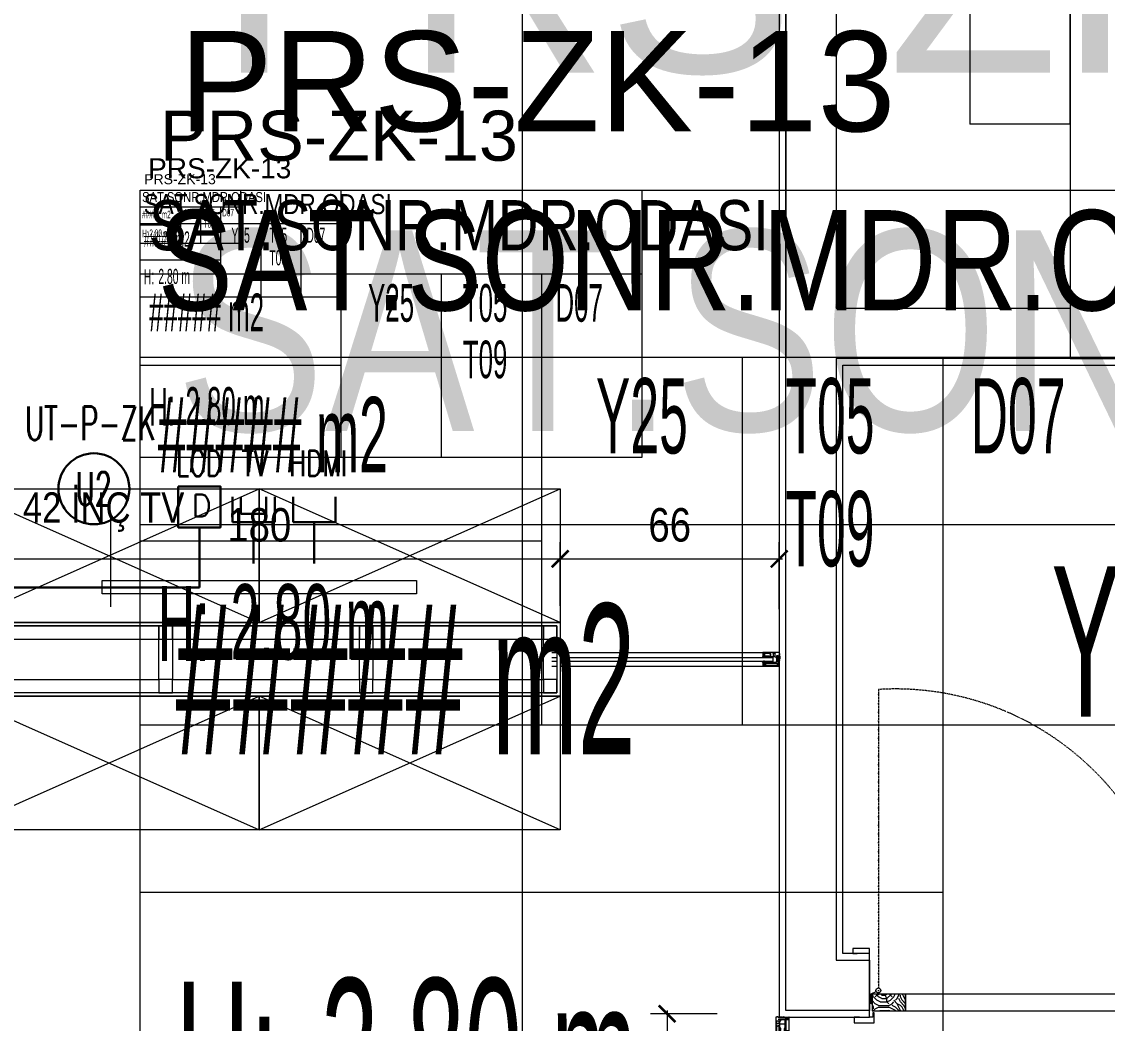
# Model space of a CAD drawing. Extents: x -9058 to 11890, y 0 to 6516.
# Drawn here: x 2561.5 to 2886.2, y 2707 to 3006.5 of the extents above; entities that cross this region are included whole.
import ezdxf
from ezdxf.enums import TextEntityAlignment as Align

# ---------------------------------------------------------------- set-up
doc = ezdxf.new("R2010")
doc.units = 0
doc.header["$MEASUREMENT"] = 0
doc.linetypes.add('DOT2', pattern=[0.125, 0, -0.125])
doc.linetypes.add('HIDDEN', pattern=[0.375, 0.25, -0.125])
doc.layers.get('0').update_dxf_attribs({"color": 9, "lineweight": 9})
for name, color, linetype, lineweight in [('00', 9, 'Continuous', 9), ('01', 9, 'Continuous', 9), ('05', 9, 'Continuous', 9), ('06D', 9, 'Continuous', 9), ('09', 9, 'Continuous', 9), ('10', 9, 'Continuous', 9), ('11', 9, 'Continuous', 9), ('12', 9, 'Continuous', 9), ('14', 9, 'Continuous', 9), ('15', 9, 'Continuous', 9), ('20', 9, 'DOT2', 9), ('21', 9, 'Continuous', 9), ('21_mahal200', 9, 'Continuous', 9), ('21_mahal200 @ 1', 9, 'Continuous', 9), ('21_mahal200 @ 10 (1)', 9, 'Continuous', 9), ('21_mahal200 @ 10 (2)', 9, 'Continuous', 9), ('21_mahal200 @ 2', 9, 'Continuous', 9), ('21_mahal200 @ 20', 9, 'Continuous', 9), ('21_mahal200 @ 5 (1)', 9, 'Continuous', 9), ('21_mahal200 @ 5 (2)', 9, 'Continuous', 9), ('40A', 9, 'Continuous', 9), ('E-DATA LCD EKRAN', 7, 'Continuous', 30), ('E-DATA PRİZİ (RJ45)', 7, 'Continuous', 30), ('E-KABLO', 7, 'Continuous', 30), ('E-YAZI', 7, 'Continuous', 30)]:
    doc.layers.add(name, color=color, linetype=linetype, lineweight=lineweight)
doc.styles.add('Arial', font='arial.ttf', dxfattribs={"height": 2.5})
doc.styles.add('E-YAZI', font='txttw.shx')
doc.styles.add('MuuM_TEXT-STANDART', font='ARIALN.TTF')
doc.dimstyles.new('MuuM_DIM50', dxfattribs={"dimscale": 5, "dimtxt": 2, "dimasz": 1, "dimexe": 1, "dimexo": 1, "dimgap": 1, "dimtad": 1, "dimdec": 1, "dimrnd": 1, "dimdsep": 46, "dimtxsty": 'MuuM_TEXT-STANDART', "dimblk": 'ARCHTICK', "dimcen": 0, "dimdle": 0.2, "dimclrd": 256, "dimclre": 256, "dimclrt": 256, "dimadec": 0, "dimazin": 0, "dimtfac": 5, "dimtdec": 1, "dimtix": 1, "dimtmove": 2, "dimatfit": 3, "dimldrblk": 'DOT', "dimfxl": 5, "dimfxlon": 1, "dimtolj": 1, "dimlwd": -1, "dimlwe": -1, "dimarcsym": 0})
pattern_1 = [(45, (3387.24087, 5075.93023), (0.0883883476, -0.0883883476), []), (315, (3387.24087, 5075.93023), (-0.0883883476, -0.0883883476), [])]

# ---------------------------------------------------------------- blocks, each defined once
blk = doc.blocks.new('profil')
at = {"layer": '10'}
h = blk.add_hatch(dxfattribs=at)
h.set_pattern_fill('NET', color=256, angle=495, style=0)
h.set_pattern_definition(pattern_1)
h.paths.add_polyline_path([(2783.08, 2903.22), (2783.02, 2903.22), (2782.98, 2903.33), (2782.98, 2903.38), (2783.01, 2903.38), (2783.01, 2903.5), (2782.72, 2903.5), (2782.72, 2903.38), (2782.75, 2903.38), (2782.71, 2903.22), (2782.62, 2903.23), (2782.45, 2902.86), (2782.56, 2902.86), (2782.56, 2902.9), (2782.72, 2903.1, 0.2599), (2782.8, 2902.86), (2783.04, 2902.86, 0.382682)])
h.paths.add_polyline_path([(2782.84, 2903.1), (2783.03, 2903.1, -2.16717)], flags=16)
h = blk.add_hatch(dxfattribs=at)
h.set_pattern_fill('NET', color=256, angle=495, style=0)
h.set_pattern_definition([(45, (3390.96807, 5084.14935), (0.0883883476, -0.0883883476), []), (315, (3390.96807, 5084.14935), (-0.0883883476, -0.0883883476), [])])
h.paths.add_polyline_path([(2784.25, 2903.18), (2784.25, 2902.86), (2783.21, 2902.86), (2783.21, 2903.18)])
h = blk.add_hatch(dxfattribs=at)
h.set_pattern_fill('NET', color=256, angle=495, style=0)
h.set_pattern_definition([(45, (3412.02047, 5081.69331), (0.0883883476, -0.0883883476), []), (315, (3412.02047, 5081.69331), (-0.0883883476, -0.0883883476), [])])
h.paths.add_polyline_path([(2787.7, 2903.43), (2787.7, 2902.36), (2787.52, 2902.36), (2787.52, 2903.43)])
h = blk.add_hatch(dxfattribs=at)
h.set_pattern_fill('NET', color=256, angle=495, style=0)
h.set_pattern_definition(pattern_1)
h.paths.add_polyline_path([(2783.08, 2901.46), (2783.02, 2901.46), (2782.98, 2901.35), (2782.98, 2901.3), (2783.01, 2901.3), (2783.01, 2901.18), (2782.72, 2901.18), (2782.72, 2901.3), (2782.75, 2901.3), (2782.71, 2901.46), (2782.62, 2901.45), (2782.45, 2901.82), (2782.56, 2901.82), (2782.56, 2901.78), (2782.72, 2901.59, -0.2599), (2782.8, 2901.82), (2783.04, 2901.82, -0.382682)])
h.paths.add_polyline_path([(2782.84, 2901.58), (2783.03, 2901.58, 2.16717)], flags=16)
h = blk.add_hatch(dxfattribs=at)
h.set_pattern_fill('NET', color=256, angle=495, style=0)
h.set_pattern_definition([(45, (3390.96807, 5077.64021), (0.0883883476, -0.0883883476), []), (315, (3390.96807, 5077.64021), (-0.0883883476, -0.0883883476), [])])
h.paths.add_polyline_path([(2784.25, 2901.82), (2784.25, 2901.53), (2783.21, 2901.53), (2783.21, 2901.82)])
for points in [[(2782.61, 2903.22), (2782.45, 2902.86)], [(2782.72, 2903.1), (2782.56, 2902.9), (2782.56, 2902.86)], [(2782.99, 2903.5), (2782.72, 2903.5)], [(2784.87, 2903.91), (2785.03, 2903.91), (2785.03, 2904.14), (2782.83, 2904.14), (2782.83, 2903.91), (2783.13, 2903.91), (2783.13, 2903.37), (2785.03, 2903.37)], [(2783.21, 2903.18), (2783.21, 2903.18), (2783.21, 2902.84)], [(2784.25, 2902.84), (2784.25, 2903.18)], [(2785.62, 2903.18), (2785.62, 2901.53)], [(2787.52, 2903.43), (2787.7, 2903.43), (2787.7, 2902.36)], [(2782.62, 2901.45), (2782.45, 2901.82)], [(2782.72, 2901.59), (2782.56, 2901.78), (2782.56, 2901.82)], [(2782.78, 2900.5), (2782.78, 2900.95), (2783.09, 2900.95), (2783.09, 2901.24), (2783.18, 2901.24), (2783.08, 2901.46), (2783.02, 2901.46), (2782.98, 2901.35), (2782.98, 2901.3), (2783.01, 2901.3), (2783.01, 2901.06), (2782.72, 2901.06), (2782.72, 2901.3), (2782.75, 2901.3), (2782.71, 2901.46), (2782.62, 2901.45), (2782.63, 2900.34), (2787.59, 2900.34)], [(2783.01, 2901.18), (2782.72, 2901.18)], [(2783.18, 2901.24), (2783.21, 2901.24), (2783.21, 2901.84)], [(2784.25, 2901.84), (2784.25, 2901.53)], [(2787.52, 2902.36), (2787.7, 2902.36)]]:
    blk.add_lwpolyline(points, dxfattribs=at)
for points in [[(2787.52, 2901.37), (2787.52, 2901.89), (2787.7, 2901.89), (2787.7, 2902.03), (2787.52, 2902.03), (2787.52, 2903.67), (2787.7, 2903.67), (2787.7, 2904.1), (2787.58, 2904.1), (2787.58, 2904.34), (2782.61, 2904.34), (2782.61, 2903.22), (2782.72, 2903.22), (2782.76, 2903.4), (2782.71, 2903.4), (2782.71, 2903.77), (2782.99, 2903.77), (2782.99, 2903.22), (2783.14, 2903.22), (2783.18, 2903.18), (2786.43, 2903.18), (2786.5, 2902.88), (2786.8, 2902.88), (2786.8, 2903.49), (2787.12, 2903.49), (2787.12, 2901.37)], [(2785.67, 2903.32), (2786.35, 2903.32), (2786.35, 2904.02), (2786.42, 2904.06), (2786.42, 2904.14), (2785.61, 2904.14), (2785.61, 2904.01), (2785.67, 2903.95)]]:
    blk.add_lwpolyline(points, close=True, dxfattribs=at)
for points in [[(2783.03, 2903.1), (2782.84, 2903.1, 1)], [(2783.21, 2901.53), (2786.47, 2901.53, 0.414214), (2786.8, 2901.86), (2786.8, 2902.88)], [(2785.03, 2903.37), (2785.03, 2903.79), (2784.87, 2903.79, -1), (2784.87, 2903.91, 1)], [(2787.13, 2900.85), (2787.13, 2900.49), (2782.81, 2900.49), (2782.81, 2900.46, -0.561743), (2782.73, 2900.45, -0.595966), (2782.78, 2900.5, 2.204878)], [(2783.03, 2901.58), (2782.84, 2901.58, -1)], [(2783.09, 2901.24), (2783.21, 2900.66, 0.833203), (2783.52, 2900.66, 0.447088)], [(2783.52, 2900.66), (2783.52, 2901.11, -0.414214), (2783.63, 2901.22), (2786.88, 2901.22), (2786.88, 2900.49)], [(2787.59, 2900.34), (2787.59, 2900.49), (2787.25, 2900.49), (2787.25, 2900.97, 1), (2787.04, 2900.97)], [(2787.04, 2900.97, 0.305404), (2787.13, 2900.85, 5.773092)]]:
    blk.add_lwpolyline(points, format="xyb", dxfattribs=at)
for centre, radius, start, end in [((2782.97, 2903.05), 0.253, 168.6676, 234.1258), ((2782.93, 2903.02), 0.125, 139.5402, 40.4598), ((2782.86, 2903.06), 0.273, 305.9738, 36.4289), ((2782.97, 2901.64), 0.253, 125.8742, 191.3324), ((2782.93, 2901.66), 0.125, 319.5402, 220.4598), ((2782.86, 2901.62), 0.273, 323.5711, 54.0262)]:
    blk.add_arc(centre, radius, start, end, dxfattribs=at)
blk = doc.blocks.new('0a_roomno2')
blk.add_lwpolyline([(30, -16), (0, -16), (0, 0), (30, 0)], close=True)
for points in [[(0, 0), (30, 0)], [(0, -5), (30, -5)], [(12, -5), (12, -16)], [(18, -5), (18, -16)], [(24, -5), (24, -16)], [(12, -10.5), (0, -10.5)]]:
    blk.add_lwpolyline(points)
at = {"layer": '40A'}
blk.add_lwpolyline([(0, 0), (30, 0)], dxfattribs=at)
at = {"style": 'MuuM_TEXT-STANDART', "width": 0.6}
blk.add_text('H:', height=2.25, dxfattribs=at).set_placement((0.525, -12.962), align=Align.MIDDLE_LEFT)
at = {"style": 'Arial'}
blk.add_attdef('ODANO', (0, 1.505), '', height=3, dxfattribs=at)
blk.add_attdef('MEKANADI', text='', height=3, dxfattribs=at).set_placement((0.525, -4.75), align=Align.BOTTOM_LEFT)
at = {"style": 'MuuM_TEXT-STANDART', "width": 0.6}
for tag, p in [('YER01', (15, -7)), ('TAVAN01', (20.625, -7)), ('DUVAR01', (26.25, -7)), ('YER02', (15, -10.375)), ('TAVAN02', (20.625, -10.375)), ('DUVAR02', (26.25, -10.375)), ('YER03', (15, -13.75)), ('TAVAN03', (20.625, -13.75)), ('DUVAR03', (26.25, -13.75))]:
    blk.add_attdef(tag, text='', height=2.25, dxfattribs=at).set_placement(p, align=Align.MIDDLE_CENTER)
at = {"style": 'MuuM_TEXT-STANDART'}
blk.add_attdef('M2', text='', height=2.25, dxfattribs=at).set_placement((1.323, -7.805), align=Align.MIDDLE_LEFT)
at = {"style": 'MuuM_TEXT-STANDART', "width": 0.6}
blk.add_attdef('TEMIZTAVANYUKSEKLIGI', text='', height=2.25, dxfattribs=at).set_placement((2.7, -13.162), align=Align.MIDDLE_LEFT)
blk = doc.blocks.new('*U1270')
at = {"layer": '21_mahal200 @ 1'}
ref = blk.add_blockref('0a_roomno2', (2596.98, 2956.2), dxfattribs=at)
ref.add_attrib('ODANO', ' PRS-ZK-13', (2596.98, 2957.95), dxfattribs={"layer": '0', "height": 3, "style": 'Arial'})
ref.add_attrib('MEKANADI', 'SAT.SONR.MDR.ODASI', dxfattribs={"layer": '0', "height": 3, "style": 'Arial', "width": 0.8}).set_placement((2597.5, 2951.7), align=Align.BOTTOM_LEFT)
ref.add_attrib('M2', '##### m2', dxfattribs={"layer": '0', "height": 2.25, "style": 'MuuM_TEXT-STANDART', "width": 0.6}).set_placement((2597.5, 2948.88), align=Align.MIDDLE_LEFT)
ref.add_attrib('TEMIZTAVANYUKSEKLIGI', '2.80 m', dxfattribs={"layer": '0', "height": 2.25, "style": 'MuuM_TEXT-STANDART', "width": 0.6}).set_placement((2599.68, 2943.29), align=Align.MIDDLE_LEFT)
ref.add_attrib('YER01', 'Y25', dxfattribs={"layer": '0', "height": 2.25, "style": 'MuuM_TEXT-STANDART', "width": 0.6}).set_placement((2611.98, 2949.45), align=Align.MIDDLE_CENTER)
ref.add_attrib('TAVAN01', 'T05', dxfattribs={"layer": '0', "height": 2.25, "style": 'MuuM_TEXT-STANDART', "width": 0.6}).set_placement((2617.6, 2949.45), align=Align.MIDDLE_CENTER)
ref.add_attrib('DUVAR01', 'D07', dxfattribs={"layer": '0', "height": 2.25, "style": 'MuuM_TEXT-STANDART', "width": 0.6}).set_placement((2623.23, 2949.45), align=Align.MIDDLE_CENTER)
ref.add_attrib('TAVAN02', 'T09', dxfattribs={"layer": '0', "height": 2.25, "style": 'MuuM_TEXT-STANDART', "width": 0.6}).set_placement((2617.6, 2946.07), align=Align.MIDDLE_CENTER)
at = {"layer": '21_mahal200 @ 10 (1)'}
ref = blk.add_blockref('0a_roomno2', (2596.98, 2956.2), dxfattribs=dict(at, xscale=10, yscale=10, zscale=10))
ref.add_attrib('ODANO', ' PRS-ZK-13', (2596.98, 2973.75), dxfattribs={"layer": '0', "height": 30, "style": 'Arial'})
ref.add_attrib('MEKANADI', 'SAT.SONR.MDR.ODASI', dxfattribs={"layer": '0', "height": 30, "style": 'Arial', "width": 0.8}).set_placement((2602.23, 2911.2), align=Align.BOTTOM_LEFT)
ref.add_attrib('M2', '##### m2', dxfattribs={"layer": '0', "height": 22.5, "style": 'MuuM_TEXT-STANDART', "width": 0.6}).set_placement((2602.23, 2883.07), align=Align.MIDDLE_LEFT)
ref.add_attrib('TEMIZTAVANYUKSEKLIGI', '2.80 m', dxfattribs={"layer": '0', "height": 22.5, "style": 'MuuM_TEXT-STANDART', "width": 0.6}).set_placement((2623.98, 2827.08), align=Align.MIDDLE_LEFT)
ref.add_attrib('YER01', 'Y25', dxfattribs={"layer": '0', "height": 22.5, "style": 'MuuM_TEXT-STANDART', "width": 0.6}).set_placement((2746.98, 2888.7), align=Align.MIDDLE_CENTER)
ref.add_attrib('TAVAN01', 'T05', dxfattribs={"layer": '0', "height": 22.5, "style": 'MuuM_TEXT-STANDART', "width": 0.6}).set_placement((2803.23, 2888.7), align=Align.MIDDLE_CENTER)
ref.add_attrib('DUVAR01', 'D07', dxfattribs={"layer": '0', "height": 22.5, "style": 'MuuM_TEXT-STANDART', "width": 0.6}).set_placement((2859.48, 2888.7), align=Align.MIDDLE_CENTER)
ref.add_attrib('TAVAN02', 'T09', dxfattribs={"layer": '0', "height": 22.5, "style": 'MuuM_TEXT-STANDART', "width": 0.6}).set_placement((2803.23, 2854.95), align=Align.MIDDLE_CENTER)
at = {"layer": '21_mahal200 @ 10 (2)'}
ref = blk.add_blockref('0a_roomno2', (2596.98, 2956.2), dxfattribs=dict(at, xscale=10, yscale=10, zscale=10))
ref.add_attrib('ODANO', ' PRS-ZK-13', (2596.98, 2973.75), dxfattribs={"layer": '0', "height": 30, "style": 'Arial'})
ref.add_attrib('MEKANADI', 'SAT.SONR.MDR.ODASI', dxfattribs={"layer": '0', "height": 30, "style": 'Arial', "width": 0.8}).set_placement((2602.23, 2911.2), align=Align.BOTTOM_LEFT)
ref.add_attrib('M2', '##### m2', dxfattribs={"layer": '0', "height": 22.5, "style": 'MuuM_TEXT-STANDART', "width": 0.6}).set_placement((2602.23, 2883.07), align=Align.MIDDLE_LEFT)
ref.add_attrib('TEMIZTAVANYUKSEKLIGI', '2.80 m', dxfattribs={"layer": '0', "height": 22.5, "style": 'MuuM_TEXT-STANDART', "width": 0.6}).set_placement((2623.98, 2827.08), align=Align.MIDDLE_LEFT)
ref.add_attrib('YER01', 'Y25', dxfattribs={"layer": '0', "height": 22.5, "style": 'MuuM_TEXT-STANDART', "width": 0.6}).set_placement((2746.98, 2888.7), align=Align.MIDDLE_CENTER)
ref.add_attrib('TAVAN01', 'T05', dxfattribs={"layer": '0', "height": 22.5, "style": 'MuuM_TEXT-STANDART', "width": 0.6}).set_placement((2803.23, 2888.7), align=Align.MIDDLE_CENTER)
ref.add_attrib('DUVAR01', 'D07', dxfattribs={"layer": '0', "height": 22.5, "style": 'MuuM_TEXT-STANDART', "width": 0.6}).set_placement((2859.48, 2888.7), align=Align.MIDDLE_CENTER)
ref.add_attrib('TAVAN02', 'T09', dxfattribs={"layer": '0', "height": 22.5, "style": 'MuuM_TEXT-STANDART', "width": 0.6}).set_placement((2803.23, 2854.95), align=Align.MIDDLE_CENTER)
at = {"layer": '21_mahal200 @ 2'}
ref = blk.add_blockref('0a_roomno2', (2596.98, 2956.2), dxfattribs=dict(at, xscale=2, yscale=2, zscale=2))
ref.add_attrib('ODANO', ' PRS-ZK-13', (2596.98, 2959.71), dxfattribs={"layer": '0', "height": 6, "style": 'Arial'})
ref.add_attrib('MEKANADI', 'SAT.SONR.MDR.ODASI', dxfattribs={"layer": '0', "height": 6, "style": 'Arial', "width": 0.8}).set_placement((2598.03, 2947.2), align=Align.BOTTOM_LEFT)
ref.add_attrib('M2', '##### m2', dxfattribs={"layer": '0', "height": 4.5, "style": 'MuuM_TEXT-STANDART', "width": 0.6}).set_placement((2598.03, 2941.57), align=Align.MIDDLE_LEFT)
ref.add_attrib('TEMIZTAVANYUKSEKLIGI', '2.80 m', dxfattribs={"layer": '0', "height": 4.5, "style": 'MuuM_TEXT-STANDART', "width": 0.6}).set_placement((2602.38, 2930.37), align=Align.MIDDLE_LEFT)
ref.add_attrib('YER01', 'Y25', dxfattribs={"layer": '0', "height": 4.5, "style": 'MuuM_TEXT-STANDART', "width": 0.6}).set_placement((2626.98, 2942.7), align=Align.MIDDLE_CENTER)
ref.add_attrib('TAVAN01', 'T05', dxfattribs={"layer": '0', "height": 4.5, "style": 'MuuM_TEXT-STANDART', "width": 0.6}).set_placement((2638.23, 2942.7), align=Align.MIDDLE_CENTER)
ref.add_attrib('DUVAR01', 'D07', dxfattribs={"layer": '0', "height": 4.5, "style": 'MuuM_TEXT-STANDART', "width": 0.6}).set_placement((2649.48, 2942.7), align=Align.MIDDLE_CENTER)
ref.add_attrib('TAVAN02', 'T09', dxfattribs={"layer": '0', "height": 4.5, "style": 'MuuM_TEXT-STANDART', "width": 0.6}).set_placement((2638.23, 2935.95), align=Align.MIDDLE_CENTER)
at = {"layer": '21_mahal200 @ 20'}
ref = blk.add_blockref('0a_roomno2', (2596.98, 2956.2), dxfattribs=dict(at, xscale=20, yscale=20, zscale=20))
ref.add_attrib('ODANO', ' PRS-ZK-13', (2596.98, 2991.3), dxfattribs={"layer": '0', "height": 60, "style": 'Arial'})
ref.add_attrib('MEKANADI', 'SAT.SONR.MDR.ODASI', dxfattribs={"layer": '0', "height": 60, "style": 'Arial', "width": 0.8}).set_placement((2607.48, 2866.2), align=Align.BOTTOM_LEFT)
ref.add_attrib('M2', '##### m2', dxfattribs={"layer": '0', "height": 45, "style": 'MuuM_TEXT-STANDART', "width": 0.6}).set_placement((2607.48, 2809.95), align=Align.MIDDLE_LEFT)
ref.add_attrib('TEMIZTAVANYUKSEKLIGI', '2.80 m', dxfattribs={"layer": '0', "height": 45, "style": 'MuuM_TEXT-STANDART', "width": 0.6}).set_placement((2650.98, 2697.96), align=Align.MIDDLE_LEFT)
ref.add_attrib('YER01', 'Y25', dxfattribs={"layer": '0', "height": 45, "style": 'MuuM_TEXT-STANDART', "width": 0.6}).set_placement((2896.98, 2821.2), align=Align.MIDDLE_CENTER)
at = {"layer": '21_mahal200 @ 5 (1)'}
ref = blk.add_blockref('0a_roomno2', (2596.98, 2956.2), dxfattribs=dict(at, xscale=5, yscale=5, zscale=5))
ref.add_attrib('ODANO', ' PRS-ZK-13', (2596.98, 2964.97), dxfattribs={"layer": '0', "height": 15, "style": 'Arial'})
ref.add_attrib('MEKANADI', 'SAT.SONR.MDR.ODASI', dxfattribs={"layer": '0', "height": 15, "style": 'Arial', "width": 0.8}).set_placement((2599.6, 2933.7), align=Align.BOTTOM_LEFT)
ref.add_attrib('M2', '##### m2', dxfattribs={"layer": '0', "height": 11.25, "style": 'MuuM_TEXT-STANDART', "width": 0.6}).set_placement((2599.6, 2919.63), align=Align.MIDDLE_LEFT)
ref.add_attrib('TEMIZTAVANYUKSEKLIGI', '2.80 m', dxfattribs={"layer": '0', "height": 11.25, "style": 'MuuM_TEXT-STANDART', "width": 0.6}).set_placement((2610.48, 2891.64), align=Align.MIDDLE_LEFT)
ref.add_attrib('YER01', 'Y25', dxfattribs={"layer": '0', "height": 11.25, "style": 'MuuM_TEXT-STANDART', "width": 0.6}).set_placement((2671.98, 2922.45), align=Align.MIDDLE_CENTER)
ref.add_attrib('TAVAN01', 'T05', dxfattribs={"layer": '0', "height": 11.25, "style": 'MuuM_TEXT-STANDART', "width": 0.6}).set_placement((2700.1, 2922.45), align=Align.MIDDLE_CENTER)
ref.add_attrib('DUVAR01', 'D07', dxfattribs={"layer": '0', "height": 11.25, "style": 'MuuM_TEXT-STANDART', "width": 0.6}).set_placement((2728.23, 2922.45), align=Align.MIDDLE_CENTER)
ref.add_attrib('TAVAN02', 'T09', dxfattribs={"layer": '0', "height": 11.25, "style": 'MuuM_TEXT-STANDART', "width": 0.6}).set_placement((2700.1, 2905.57), align=Align.MIDDLE_CENTER)
at = {"layer": '21_mahal200 @ 5 (2)'}
ref = blk.add_blockref('0a_roomno2', (2596.98, 2956.2), dxfattribs=dict(at, xscale=5, yscale=5, zscale=5))
ref.add_attrib('ODANO', ' PRS-ZK-13', (2596.98, 2964.97), dxfattribs={"layer": '0', "height": 15, "style": 'Arial'})
ref.add_attrib('MEKANADI', 'SAT.SONR.MDR.ODASI', dxfattribs={"layer": '0', "height": 15, "style": 'Arial', "width": 0.8}).set_placement((2599.6, 2933.7), align=Align.BOTTOM_LEFT)
ref.add_attrib('M2', '##### m2', dxfattribs={"layer": '0', "height": 11.25, "style": 'MuuM_TEXT-STANDART', "width": 0.6}).set_placement((2599.6, 2919.63), align=Align.MIDDLE_LEFT)
ref.add_attrib('TEMIZTAVANYUKSEKLIGI', '2.80 m', dxfattribs={"layer": '0', "height": 11.25, "style": 'MuuM_TEXT-STANDART', "width": 0.6}).set_placement((2610.48, 2891.64), align=Align.MIDDLE_LEFT)
ref.add_attrib('YER01', 'Y25', dxfattribs={"layer": '0', "height": 11.25, "style": 'MuuM_TEXT-STANDART', "width": 0.6}).set_placement((2671.98, 2922.45), align=Align.MIDDLE_CENTER)
ref.add_attrib('TAVAN01', 'T05', dxfattribs={"layer": '0', "height": 11.25, "style": 'MuuM_TEXT-STANDART', "width": 0.6}).set_placement((2700.1, 2922.45), align=Align.MIDDLE_CENTER)
ref.add_attrib('DUVAR01', 'D07', dxfattribs={"layer": '0', "height": 11.25, "style": 'MuuM_TEXT-STANDART', "width": 0.6}).set_placement((2728.23, 2922.45), align=Align.MIDDLE_CENTER)
ref.add_attrib('TAVAN02', 'T09', dxfattribs={"layer": '0', "height": 11.25, "style": 'MuuM_TEXT-STANDART', "width": 0.6}).set_placement((2700.1, 2905.57), align=Align.MIDDLE_CENTER)
blk = doc.blocks.new('dfsdfsdfsdaaa')
at = {"layer": '10'}
for points in [[(1902.06, -1516.14), (1902.06, -1520.14), (1906.06, -1520.14), (1906.06, -1516.14)], [(1906.06, -1520.14), (1961.06, -1520.14), (1961.06, -1516.14), (1906.06, -1516.14)], [(1961.06, -1516.14), (1961.06, -1520.14), (1965.06, -1520.14), (1965.06, -1516.14)], [(1965.06, -1520.14), (2021.06, -1520.14), (2021.06, -1516.14), (1965.06, -1516.14)], [(2021.06, -1516.14), (2021.06, -1520.14), (2025.06, -1520.14), (2025.06, -1516.14)], [(2025.06, -1520.14), (2076.06, -1520.14), (2076.06, -1516.14), (2025.06, -1516.14)], [(2076.06, -1516.14), (2076.06, -1520.14), (2080.06, -1520.14), (2080.06, -1516.14)], [(1902.06, -1520.14), (1906.06, -1520.14), (1906.06, -1532.14), (1902.06, -1532.14)], [(1961.06, -1520.14), (1965.06, -1520.14), (1965.06, -1532.14), (1961.06, -1532.14)], [(2021.06, -1520.14), (2025.06, -1520.14), (2025.06, -1532.14), (2021.06, -1532.14)], [(2076.06, -1520.14), (2080.06, -1520.14), (2080.06, -1532.14), (2076.06, -1532.14)], [(1902.06, -1532.14), (1902.06, -1536.14), (1906.06, -1536.14), (1906.06, -1532.14)], [(1906.06, -1532.14), (1961.06, -1532.14), (1961.06, -1536.14), (1906.06, -1536.14)], [(1961.06, -1532.14), (1961.06, -1536.14), (1965.06, -1536.14), (1965.06, -1532.14)], [(1965.06, -1532.14), (2021.06, -1532.14), (2021.06, -1536.14), (1965.06, -1536.14)], [(2021.06, -1532.14), (2021.06, -1536.14), (2025.06, -1536.14), (2025.06, -1532.14)], [(2025.06, -1532.14), (2076.06, -1532.14), (2076.06, -1536.14), (2025.06, -1536.14)], [(2076.06, -1532.14), (2076.06, -1536.14), (2080.06, -1536.14), (2080.06, -1532.14)]]:
    blk.add_lwpolyline(points, close=True, dxfattribs=at)
at = {"layer": '11'}
for points in [[(1901.06, -1515.14), (2081.06, -1515.14), (2081.06, -1537.14), (1901.06, -1537.14)], [(1902.06, -1516.14), (2080.06, -1516.14), (2080.06, -1536.14), (1902.06, -1536.14)]]:
    blk.add_lwpolyline(points, close=True, dxfattribs=at)
blk = doc.blocks.new('_ArchTick')
at = {"color": 0, "linetype": 'ByBlock', "const_width": 0.15}
blk.add_lwpolyline([(-0.5, -0.5), (0.5, 0.5)], dxfattribs=at)
blk = doc.blocks.new('*D1017')
at = {"transparency": 16777216}
for p, q in [((2542.56, 2831.87), (2542.56, 2850.91)), ((2722.56, 2831.87), (2722.56, 2850.91)), ((2541.56, 2845.91), (2723.56, 2845.91))]:
    blk.add_line(p, q, dxfattribs=at)
at = {"transparency": 16777216, "xscale": 5, "yscale": 5, "zscale": 5, "rotation": 180}
blk.add_blockref('_ArchTick', (2542.56, 2845.91), dxfattribs=at)
at = {"transparency": 16777216, "xscale": 5, "yscale": 5, "zscale": 5}
blk.add_blockref('_ArchTick', (2722.56, 2845.91), dxfattribs=at)
at = {"transparency": 16777216, "insert": (2632.56, 2856.02), "char_height": 10, "attachment_point": 5, "style": 'MuuM_TEXT-STANDART'}
blk.add_mtext('\\A1;180', dxfattribs=at)
blk = doc.blocks.new('_Dot')
at = {"color": 0, "linetype": 'ByBlock', "lineweight": -2}
blk.add_line((-0.5, 0), (-1, 0), dxfattribs=at)
at = {"color": 0, "linetype": 'ByBlock', "const_width": 0.5}
blk.add_lwpolyline([(-0.25, 0, 1), (0.25, 0, 1)], format="xyb", close=True, dxfattribs=at)
blk = doc.blocks.new('DOT')
at = {"color": 0, "linetype": 'ByBlock'}
blk.add_line((-0.5, 0), (-1, 0), dxfattribs=at)
at = {"color": 0, "linetype": 'ByBlock', "const_width": 0.5}
blk.add_lwpolyline([(-0.25, 0, 1), (0.25, 0, 1)], format="xyb", close=True, dxfattribs=at)
blk = doc.blocks.new('*D1018')
at = {"transparency": 16777216}
for p, q in [((2722.56, 2831.87), (2722.56, 2850.91)), ((2788.06, 2830.91), (2788.06, 2850.91)), ((2721.56, 2845.91), (2789.06, 2845.91))]:
    blk.add_line(p, q, dxfattribs=at)
at = {"transparency": 16777216, "xscale": 5, "yscale": 5, "zscale": 5, "rotation": 180}
blk.add_blockref('_ArchTick', (2722.56, 2845.91), dxfattribs=at)
at = {"transparency": 16777216, "xscale": 5, "yscale": 5, "zscale": 5}
blk.add_blockref('_ArchTick', (2788.06, 2845.91), dxfattribs=at)
at = {"transparency": 16777216, "insert": (2755.31, 2856.02), "char_height": 10, "attachment_point": 5, "style": 'MuuM_TEXT-STANDART'}
blk.add_mtext('\\A1;66', dxfattribs=at)
blk = doc.blocks.new('*D996')
at = {"transparency": 16777216}
for p, q in [((2769.53, 2709.87), (2749.53, 2709.87)), ((2754.53, 2710.87), (2754.53, 2653.37)), ((2769.53, 2654.37), (2749.53, 2654.37))]:
    blk.add_line(p, q, dxfattribs=at)
at = {"transparency": 16777216, "xscale": 5, "yscale": 5, "zscale": 5}
for p, rotation in [((2754.53, 2709.87), 90), ((2754.53, 2654.37), 270)]:
    blk.add_blockref('_ArchTick', p, dxfattribs=dict(at, rotation=rotation))
at = {"transparency": 16777216, "insert": (2744.45, 2682.12), "char_height": 10, "attachment_point": 5, "rotation": 90, "style": 'MuuM_TEXT-STANDART'}
blk.add_mtext('\\A1;55', dxfattribs=at)
blk = doc.blocks.new('zazazas')
at = {"layer": '05'}
for points in [[(1478.24, 2878.15), (1518.24, 2878.15), (1518.24, 2788.15), (1478.24, 2788.15)], [(1478.24, 2788.15), (1518.24, 2788.15), (1518.24, 2698.15), (1478.24, 2698.15)]]:
    blk.add_lwpolyline(points, close=True, dxfattribs=at)
for points in [[(1478.24, 2878.15), (1518.24, 2788.15)], [(1518.24, 2878.15), (1478.24, 2788.15)], [(1478.24, 2788.15), (1518.24, 2698.15)], [(1478.24, 2698.15), (1518.24, 2788.15)]]:
    blk.add_lwpolyline(points, dxfattribs=at)
blk = doc.blocks.new('*D1025')
at = {"transparency": 16777216}
for p, q in [((1845.28, 2764.87), (1845.28, 2769.87)), ((1860.28, 2764.87), (1840.28, 2764.87)), ((1860.28, 2764.87), (1840.28, 2764.87)), ((1845.28, 2764.87), (1845.28, 2759.87))]:
    blk.add_line(p, q, dxfattribs=at)
at = {"transparency": 16777216, "xscale": 5, "yscale": 5, "zscale": 5}
for rotation in [90, 270]:
    blk.add_blockref('_ArchTick', (1845.28, 2764.87), dxfattribs=dict(at, rotation=rotation))
at = {"transparency": 16777216, "insert": (1835.18, 2764.87), "char_height": 10, "attachment_point": 5, "rotation": 90, "style": 'MuuM_TEXT-STANDART'}
blk.add_mtext('\\A1;0', dxfattribs=at)
blk = doc.blocks.new('E-LCD+TV+HDMI')
at = {"layer": 'E-DATA PRİZİ (RJ45)', "color": 1}
for p, q in [((-24.6, 77.5), (-24.6, 48)), ((-14.7, 77.5), (-14.7, 57.8)), ((14.7, 77.5), (14.7, 57.8)), ((24.6, 77.5), (24.6, 48)), ((46.1, 77.5), (46.1, 48)), ((95.2, 77.5), (95.2, 48)), ((-14.7, 57.8), (14.7, 57.8)), ((-63, 0), (-63, 42)), ((-24.6, 48), (24.6, 48)), ((0, 48), (0, 0)), ((46.1, 48), (95.2, 48)), ((70.6, 48), (70.6, 0))]:
    blk.add_line(p, q, dxfattribs=at)
blk.add_lwpolyline([(-87.6, 89.6), (-38.5, 89.6), (-38.5, 42), (-87.6, 42)], close=True, dxfattribs=at)
at = {"layer": 'E-DATA PRİZİ (RJ45)', "color": 1, "style": 'E-YAZI'}
blk.add_text('D', height=25.6, dxfattribs=at).set_placement((-71.8, 54.6))
at = {"layer": 'E-YAZI', "color": 1, "style": 'E-YAZI', "width": 0.7}
for s, p in [('LCD', (-90, 101.6)), ('TV', (-14, 101.6)), ('HDMI', (41.2, 101.6))]:
    blk.add_text(s, height=30, dxfattribs=at).set_placement(p)

msp = doc.modelspace()

# ---------------------------------------------------------------- hatches: boundary and pattern name
at = {"layer": '09'}
h = msp.add_hatch(dxfattribs=at)
h.set_pattern_fill('LOGEND', color=256, scale=10, style=0)
h.set_pattern_definition([(2e-15, (-99162.212, -3118.098), (10, 10), [3, -7]), (2e-15, (-99162.212, -3117.598), (10, 10), [3, -7]), (2e-15, (-99161.712, -3116.598), (10, 10), [2, -8]), (2e-15, (-99161.212, -3115.598), (10, 10), [1.5, -8.5]), (2e-15, (-99161.212, -3114.598), (10, 10), [1, -9]), (2e-15, (-99163.712, -3113.598), (10, 10), [0.5, -2.5, 0.5, -6.5]), (2e-15, (-99162.212, -3113.098), (10, 10), [0.5, -4, 1.5, -4]), (2e-15, (-99160.212, -3112.598), (10, 10), [0.5, -0.5, 0.5, -8.5]), (2e-15, (-99160.712, -3112.098), (10, 10), [0.5, -9.5]), (2e-15, (-99161.212, -3111.098), (10, 10), [1.5, -8.5]), (2e-15, (-99161.212, -3110.098), (10, 10), [2, -8]), (2e-15, (-99161.712, -3109.098), (10, 10), [2.5, -3, 0.5, -4]), (90, (-99165.712, -3115.098), (-10, 10), [0.5, -1, 2.5, -6]), (90, (-99165.212, -3114.098), (-10, 10), [0.5, -0.5, 1.5, -7.5]), (90, (-99164.712, -3110.098), (-10, 10), [1, -9]), (90, (-99164.212, -3114.098), (-10, 10), [2, -3, 0.5, -4.5]), (90, (-99163.712, -3108.598), (-10, 10), [0.5, -9.5]), (90, (-99163.212, -3113.598), (-10, 10), [1.5, -8.5]), (90, (-99162.212, -3113.098), (-10, 10), [1, -9]), (90, (-99161.212, -3113.098), (-10, 10), [0.5, -1.5, 1.5, -6.5]), (90, (-99160.712, -3112.598), (-10, 10), [0.5, -9.5]), (90, (-99160.212, -3114.598), (-10, 10), [1.4, -8.6]), (90, (-99159.712, -3116.598), (-10, 10), [1, -9]), (90, (-99158.712, -3112.598), (-10, 10), [0.5, -9.5]), (90, (-99157.712, -3113.098), (-10, 10), [1.5, -8.5]), (90, (-99156.712, -3113.098), (-10, 10), [1.5, -8.5]), (45, (-99158.212, -3117.0976), (1e-15, 10), [0.7071, -0.7071, 0.7071, -12.0208356]), (45, (-99160.212, -3114.5976), (1e-15, 10), [1.4142, -12.7279356]), (45, (-99164.212, -3109.5976), (1e-15, 10), [1.4142, -12.7279356]), (45, (-99162.212, -3112.0976), (1e-15, 10), [1.4142, -12.7279356]), (45, (-99161.712, -3114.0976), (1e-15, 10), [1.4142, -12.7279356]), (45, (-99158.712, -3116.0976), (1e-15, 10), [1.4142, -12.7279356]), (45, (-99159.712, -3115.5976), (1e-15, 10), [2.12132, -12.0208156]), (45, (-99162.712, -3111.0976), (1e-15, 10), [0.7071, -13.4350356]), (45, (-99163.212, -3110.0976), (1e-15, 10), [0.7071, -13.4350356]), (45, (-99159.212, -3110.0976), (1e-15, 10), [0.7071, -13.4350356]), (45, (-99163.212, -3115.0976), (1e-15, 10), [0.7071, -13.4350356]), (45, (-99157.712, -3111.5976), (1e-15, 10), [0.7071, -13.4350356]), (45, (-99161.212, -3112.5976), (1e-15, 10), [0.7071, -13.4350356]), (45, (-99160.212, -3111.5976), (1e-15, 10), [0.7071, -13.4350356]), (135, (-99160.712, -3113.5976), (-10, 1e-15), [0.7071, -0.7071, 2.12132, -10.6066156]), (135, (-99159.212, -3113.5976), (-10, 1e-15), [0.7071, -13.4350356]), (135, (-99159.212, -3117.0976), (-10, 1e-15), [0.7071, -13.4350356]), (135, (-99161.212, -3114.5976), (-10, 1e-15), [0.7071, -13.4350356]), (135, (-99159.712, -3112.5976), (-10, 1e-15), [0.7071, -13.4350356]), (135, (-99162.212, -3115.0976), (-10, 1e-15), [0.7071, -13.4350356]), (135, (-99158.212, -3115.0976), (-10, 1e-15), [0.7071, -13.4350356]), (135, (-99165.212, -3118.0976), (-10, 1e-15), [0.7071, -13.4350356]), (135, (-99164.712, -3117.5976), (-10, 1e-15), [1.4142, -12.7279356]), (135, (-99164.212, -3117.0976), (-10, 1e-15), [1.4142, -12.7279356]), (135, (-99163.212, -3117.0976), (-10, 1e-15), [1.4142, -12.7279356]), (135, (-99162.712, -3116.0976), (-10, 1e-15), [1.4142, -12.7279356]), (135, (-99158.712, -3112.0976), (-10, 1e-15), [1.4142, -12.7279356]), (135, (-99156.712, -3117.0976), (-10, 1e-15), [1.4142, -12.7279356]), (135, (-99156.212, -3109.0976), (-10, 1e-15), [1.4142, -12.7279356]), (135, (-99156.212, -3110.0976), (-10, 1e-15), [1.4142, -12.7279356]), (135, (-99157.212, -3110.5976), (-10, 1e-15), [1.4142, -12.7279356]), (135, (-99164.212, -3110.5976), (-10, 1e-15), [2.12132, -12.0208156]), (135, (-99157.712, -3111.5976), (-10, 1e-15), [2.12132, -12.0208156]), (26.565051, (-99163.212, -3108.5976), (10, 4e-09), [1.118, -21.2426798]), (26.565051, (-99163.212, -3113.5976), (10, 4e-09), [1.118, -21.2426798]), (26.565051, (-99162.212, -3110.5976), (10, 4e-09), [1.118, -21.2426798]), (26.565051, (-99159.212, -3117.5976), (10, 4e-09), [1.118, -21.2426798]), (26.565051, (-99159.712, -3116.5976), (10, 4e-09), [1.118, -21.2426798]), (26.565051, (-99162.712, -3114.5976), (10, 4e-09), [1.118, -21.2426798]), (26.565051, (-99162.712, -3109.5976), (10, 4e-09), [1.118, -21.2426798]), (26.565051, (-99159.712, -3112.5976), (10, 4e-09), [2.236, -20.1246798]), (63.434949, (-99159.712, -3111.0976), (5e-10, 10), [1.118, -21.2426798]), (63.434949, (-99158.212, -3114.0976), (5e-10, 10), [1.118, -21.2426798]), (63.434949, (-99163.212, -3112.0976), (5e-10, 10), [1.118, -21.2426798]), (63.434949, (-99165.212, -3111.5976), (5e-10, 10), [1.118, -21.2426798]), (63.434949, (-99159.212, -3113.5976), (5e-10, 10), [1.118, -21.2426798]), (63.434949, (-99160.212, -3113.5976), (5e-10, 10), [1.118, -21.2426798]), (63.434949, (-99164.212, -3112.0976), (5e-10, 10), [2.236, -20.1246798]), (63.434949, (-99156.712, -3115.5976), (5e-10, 10), [2.236, -20.1246798]), (63.434949, (-99157.712, -3115.0976), (5e-10, 10), [2.236, -20.1246798]), (116.565051, (-99165.712, -3116.5976), (-4e-09, 10), [1.118, -21.2426798]), (116.565051, (-99165.712, -3111.0976), (-4e-09, 10), [1.118, -21.2426798]), (116.565051, (-99163.712, -3118.0976), (-4e-09, 10), [1.118, -21.2426798]), (116.565051, (-99164.712, -3109.0976), (-4e-09, 10), [1.118, -21.2426798]), (116.565051, (-99163.712, -3115.0976), (-4e-09, 10), [1.118, -21.2426798]), (116.565051, (-99161.712, -3114.0976), (-4e-09, 10), [1.118, -21.2426798]), (116.565051, (-99160.712, -3112.0976), (-4e-09, 10), [1.118, -21.2426798]), (116.565051, (-99165.212, -3116.0976), (3.21e-06, 10.0000016), [1.118, -21.2426798]), (116.565051, (-99162.712, -3114.5976), (-4e-09, 10), [1.118, -21.2426798]), (116.565051, (-99159.712, -3115.5976), (-4e-09, 10), [1.118, -21.2426798]), (116.565051, (-99158.712, -3114.5976), (-4e-09, 10), [1.118, -21.2426798]), (116.565051, (-99156.712, -3111.5976), (-4e-09, 10), [1.118, -21.2426798]), (116.565051, (-99164.212, -3108.5976), (-4e-09, 10), [1.118, -21.2426798]), (116.565051, (-99165.712, -3109.0976), (-4e-09, 10), [2.236, -20.1246798]), (116.565051, (-99164.212, -3116.0976), (-4e-09, 10), [2.236, -20.1246798]), (153.434949, (-99165.712, -3117.5976), (-10, 5e-10), [1.118, -21.2426798]), (153.434949, (-99157.212, -3118.0976), (-10, 5e-10), [1.118, -21.2426798]), (153.434949, (-99157.712, -3113.0976), (-10, 5e-10), [1.118, -21.2426798]), (153.434949, (-99161.712, -3116.5976), (-10, 5e-10), [1.118, -21.2426798]), (153.434949, (-99162.212, -3117.5976), (-10, 5e-10), [1.118, -21.2426798]), (153.434949, (-99161.212, -3115.5976), (-10, 5e-10), [1.118, -21.2426798]), (153.434949, (-99158.212, -3109.5976), (-10, 5e-10), [1.118, -21.2426798]), (153.434949, (-99157.212, -3109.0976), (-10, 5e-10), [2.236, -20.1246798])])
h.paths.add_polyline_path([(2815.86, 2710.73), (2815.86, 2715.73), (2825.86, 2715.73), (2825.86, 2710.73)])

# ---------------------------------------------------------------- linework, layer by layer
for points in [[(2875.06, 2975.87), (2875.06, 3135.87)], [(2588.15, 2831.6), (2588.15, 2858.87)]]:
    msp.add_lwpolyline(points)
at = {"layer": '00'}
msp.add_lwpolyline([(2815.06, 2710.87), (2790.06, 2710.87), (2790.06, 3615.87), (2805.06, 3615.87), (2805.06, 3505.87), (2875.06, 3505.87), (2875.06, 3490.87), (2805.06, 3490.87), (2805.06, 3155.87), (2875.06, 3155.87), (2875.06, 3135.87), (2805.06, 3135.87), (2805.06, 2920.87), (2875.06, 2920.87), (2875.06, 2905.87), (2805.06, 2905.87), (2805.06, 2725.87), (2815.06, 2725.87), (2815.06, 2710.87)], close=True, dxfattribs=at)
msp.add_lwpolyline([(2790.06, 3227.37), (2790.06, 2905.87)], dxfattribs=at)
at = {"layer": '01'}
msp.add_lwpolyline([(3185.06, 3505.87), (3185.06, 3505.87), (3185.06, 3505.87), (3185.06, 2955.87), (2915.06, 2955.87), (2915.06, 3505.87), (2915.06, 3505.87), (2915.06, 3505.87), (2875.06, 3505.87), (2875.06, 2905.87), (3225.06, 2905.87), (3225.06, 3505.87), (3185.06, 3505.87)], close=True, dxfattribs=at)
at = {"layer": '05', "color": 1}
msp.add_lwpolyline([(2679.56, 2835.47), (2585.56, 2835.47), (2585.56, 2839.47), (2679.56, 2839.47), (2679.56, 2835.47)], dxfattribs=at)
at = {"layer": '06D'}
for p, q in [((2720.06, 2817.87), (2721.56, 2817.87)), ((2722.56, 2817.87), (2783.15, 2817.87)), ((2720.06, 2813.87), (2721.56, 2813.87)), ((2722.56, 2813.87), (2783.16, 2813.87))]:
    msp.add_line(p, q, dxfattribs=at)
for points in [[(2845.06, 3135.87), (2845.06, 2975.87)], [(2875.06, 2975.87), (2845.06, 2975.87)]]:
    msp.add_lwpolyline(points, dxfattribs=at)
at = {"layer": '10'}
for points in [[(2812.06, 2708.87), (2810.46, 2708.87), (2810.46, 2707.17), (2816.46, 2707.17), (2816.46, 2710.17), (2816.06, 2710.17), (2816.06, 2708.87), (2815.06, 2708.87), (2815.06, 2729.37), (2810.06, 2729.37), (2810.06, 2727.87), (2811.36, 2727.87)], [(2815.56, 2712.86), (2815.56, 2715.86), (2817.03, 2716.54)]]:
    msp.add_lwpolyline(points, dxfattribs=at)
msp.add_circle((2817.71, 2716.86), 0.75, dxfattribs=at)
at = {"layer": '12'}
for points in [[(2815.86, 2710.73), (2825.86, 2710.73), (2825.86, 2715.73), (2815.86, 2715.73)], [(2902.86, 2710.73), (2902.86, 2715.73), (2825.86, 2715.73), (2825.86, 2710.73)]]:
    msp.add_lwpolyline(points, close=True, dxfattribs=at)
at = {"layer": '14'}
for points in [[(2788.06, 3214.37), (2788.06, 2708.87), (2815.06, 2708.87)], [(2815.06, 2727.87), (2807.06, 2727.87), (2807.06, 2903.87), (2973.06, 2903.87), (2973.06, 2727.87), (2913.36, 2727.87)]]:
    msp.add_lwpolyline(points, dxfattribs=at)
at = {"layer": '15'}
for p, q in [((2721.56, 2816.37), (2720.06, 2816.37)), ((2720.06, 2815.37), (2721.56, 2815.37)), ((2786.16, 2816.37), (2722.56, 2816.37)), ((2722.56, 2815.37), (2786.16, 2815.37))]:
    msp.add_line(p, q, dxfattribs=at)
at = {"layer": '20', "ltscale": 20}
msp.add_lwpolyline([(2817.71, 2716.86), (2817.71, 2806.86)], dxfattribs=at)
at = {"layer": '20'}
msp.add_lwpolyline([(2817.71, 2806.86), (2817.71, 2717.61)], dxfattribs=at)
msp.add_arc((2822.79, 2722.52), 84.5, 355.3946, 93.4457, dxfattribs=at)
at = {"layer": '21'}
msp.add_lwpolyline([(2816.67, 202.13), (2856.61, 2447.69), (2711.28, 2447.69), (2711.28, 4020.46)], dxfattribs=at)
at = {"layer": 'E-KABLO', "color": 4}
for p, q in [((2614.65, 2844.51), (2614.65, 2837.4)), ((2614.65, 2837.4), (2452.2, 2837.4))]:
    msp.add_line(p, q, dxfattribs=at)
at = {"layer": 'E-KABLO', "color": 7, "linetype": 'Continuous'}
msp.add_circle((2583.1, 2866.87), 10.61, dxfattribs=at)

# ---------------------------------------------------------------- block references
at = {"rotation": 90}
for name, p in [('zazazas', (5420.71, 1348.63)), ('zazazas', (5420.71, 1286.63)), ('profil', (5691.4, -78.7))]:
    msp.add_blockref(name, p, dxfattribs=at)
for name, p in [('dfsdfsdfsdaaa', (641.5, 4342.01)), ('profil', (0.54, -86.47))]:
    msp.add_blockref(name, p)
at = {"layer": '21_mahal200', "color": 6, "linetype": 'HIDDEN'}
msp.add_blockref('*U1270', (0, 0), dxfattribs=at)
at = {"layer": 'E-DATA LCD EKRAN', "color": 1, "xscale": 0.2572499999999999, "yscale": 0.2572499999999999, "zscale": 0.2572499999999999}
msp.add_blockref('E-LCD+TV+HDMI', (2630.86, 2844.51), dxfattribs=at)

# ---------------------------------------------------------------- texts
at = {"style": 'MuuM_TEXT-STANDART'}
msp.add_text('42 İNÇ TV', height=9.028, dxfattribs=at).set_placement((2561.88, 2856.77))
at = {"layer": 'E-KABLO', "color": 3, "linetype": 'Continuous', "style": 'E-YAZI', "width": 0.6}
msp.add_text('U2', height=10, dxfattribs=at).set_placement((2583.1, 2866.87), align=Align.MIDDLE_CENTER)
at = {"layer": 'E-YAZI', "color": 3, "style": 'E-YAZI', "width": 0.6}
msp.add_text('UT-P-ZK', height=10, dxfattribs=at).set_placement((2562.56, 2881.44, 0))

# ---------------------------------------------------------------- dimensions: what is measured, and where the dimension line sits
for base, p1, p2, picture, middle in [((2722.56, 2845.91), (2542.56, 2826.87), (2722.56, 2826.87), '*D1017', (2632.56, 2856.02)), ((2788.06, 2845.91), (2722.56, 2826.87), (2788.06, 2817.87), '*D1018', (2755.31, 2856.02))]:
    dim = msp.add_linear_dim(base=base, p1=p1, p2=p2, dimstyle='MuuM_DIM50', override={"dimldrblk": 'DOT', "dimfxl": 3})
    dim.commit()
    dim.dimension.update_dxf_attribs({"geometry": picture, "text_midpoint": middle})
for base, p1, p2, picture, middle in [((1845.28365508, 2764.87310665), (2542.55756886, 2764.87310665), (2632.55756886, 2764.87310665), '*D1025', (1835.1779252, 2764.87310665)), ((2754.53, 2654.37), (2787.06, 2709.87), (2787.06, 2654.37), '*D996', (2744.45, 2682.12))]:
    dim = msp.add_linear_dim(base=base, p1=p1, p2=p2, angle=90, dimstyle='MuuM_DIM50', override={"dimldrblk": 'DOT', "dimfxl": 3})
    dim.commit()
    dim.dimension.update_dxf_attribs({"geometry": picture, "text_midpoint": middle})

doc.saveas('drawing.dxf')
